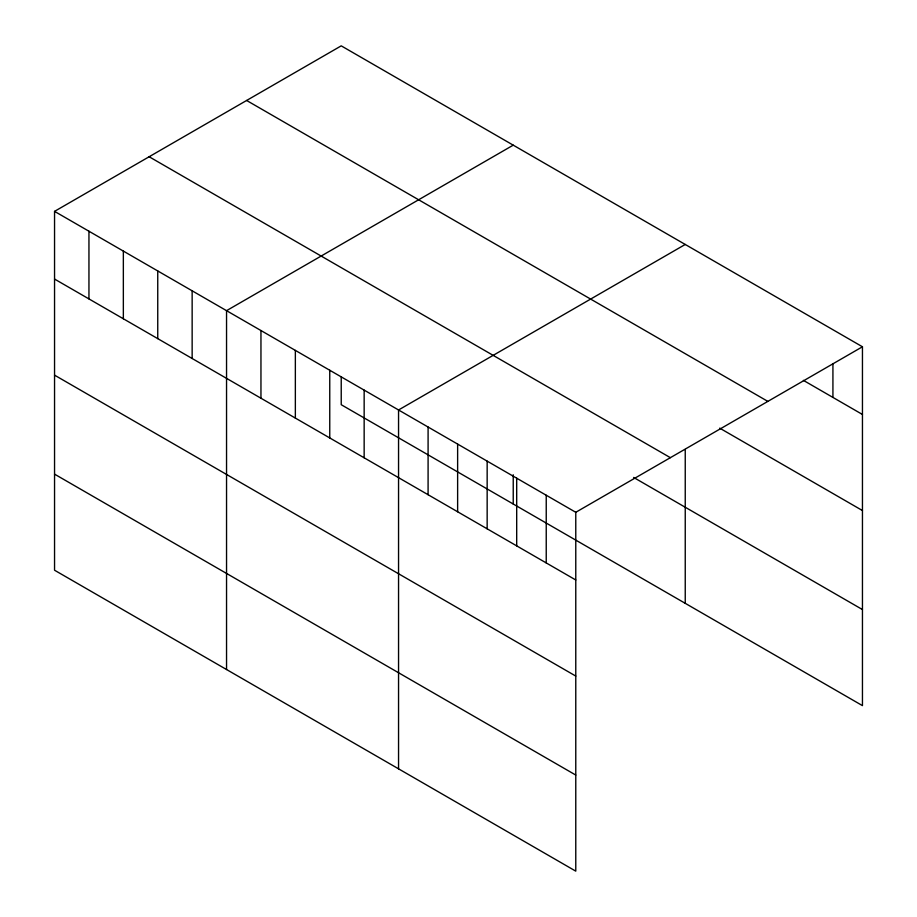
<?xml version="1.0" encoding="UTF-8"?>
<svg xmlns="http://www.w3.org/2000/svg" width="917" height="917" viewBox="0 0 917 917"><rect width="100%" height="100%" fill="white"/><g stroke="black" fill="none" stroke-linecap="round" stroke-linejoin="round"><path stroke-width="1.38" d="M54.55 211.369L575.773 512.294L575.773 871.15L54.55 570.225L54.55 211.369L341.227 45.85L862.45 346.775L862.45 705.632L341.227 404.706L341.227 376.853M513.233 145.161L226.545 310.668L226.545 669.525M685.24 244.461L398.551 409.979L398.551 768.836M575.773 512.294L862.45 346.775M803.384 380.36L862.45 414.473M246.627 100.469L767.85 401.394M719.696 428.136L862.45 510.551M149.15 156.75L670.373 457.675M633.636 477.448L862.45 609.553M54.55 279.055L575.773 579.98M54.55 375.145L575.773 676.07M54.55 474.135L575.773 775.06M832.923 363.568L832.923 397.416M685.24 449.49L685.24 603.317M546.234 495.237L546.234 562.935M516.695 478.181L516.695 545.879M513.233 474.765L513.233 504.018M487.156 461.136L487.156 528.822M457.629 444.08L457.629 511.778M428.09 427.024L428.09 494.722M364.152 390.115L364.152 457.812M329.753 370.25L329.753 437.948M295.354 350.397L295.354 418.083M260.955 330.533L260.955 398.23M192.146 290.815L192.146 358.501M157.747 270.951L157.747 338.637M123.348 251.086L123.348 318.784M88.949 231.222L88.949 298.919"/></g></svg>
